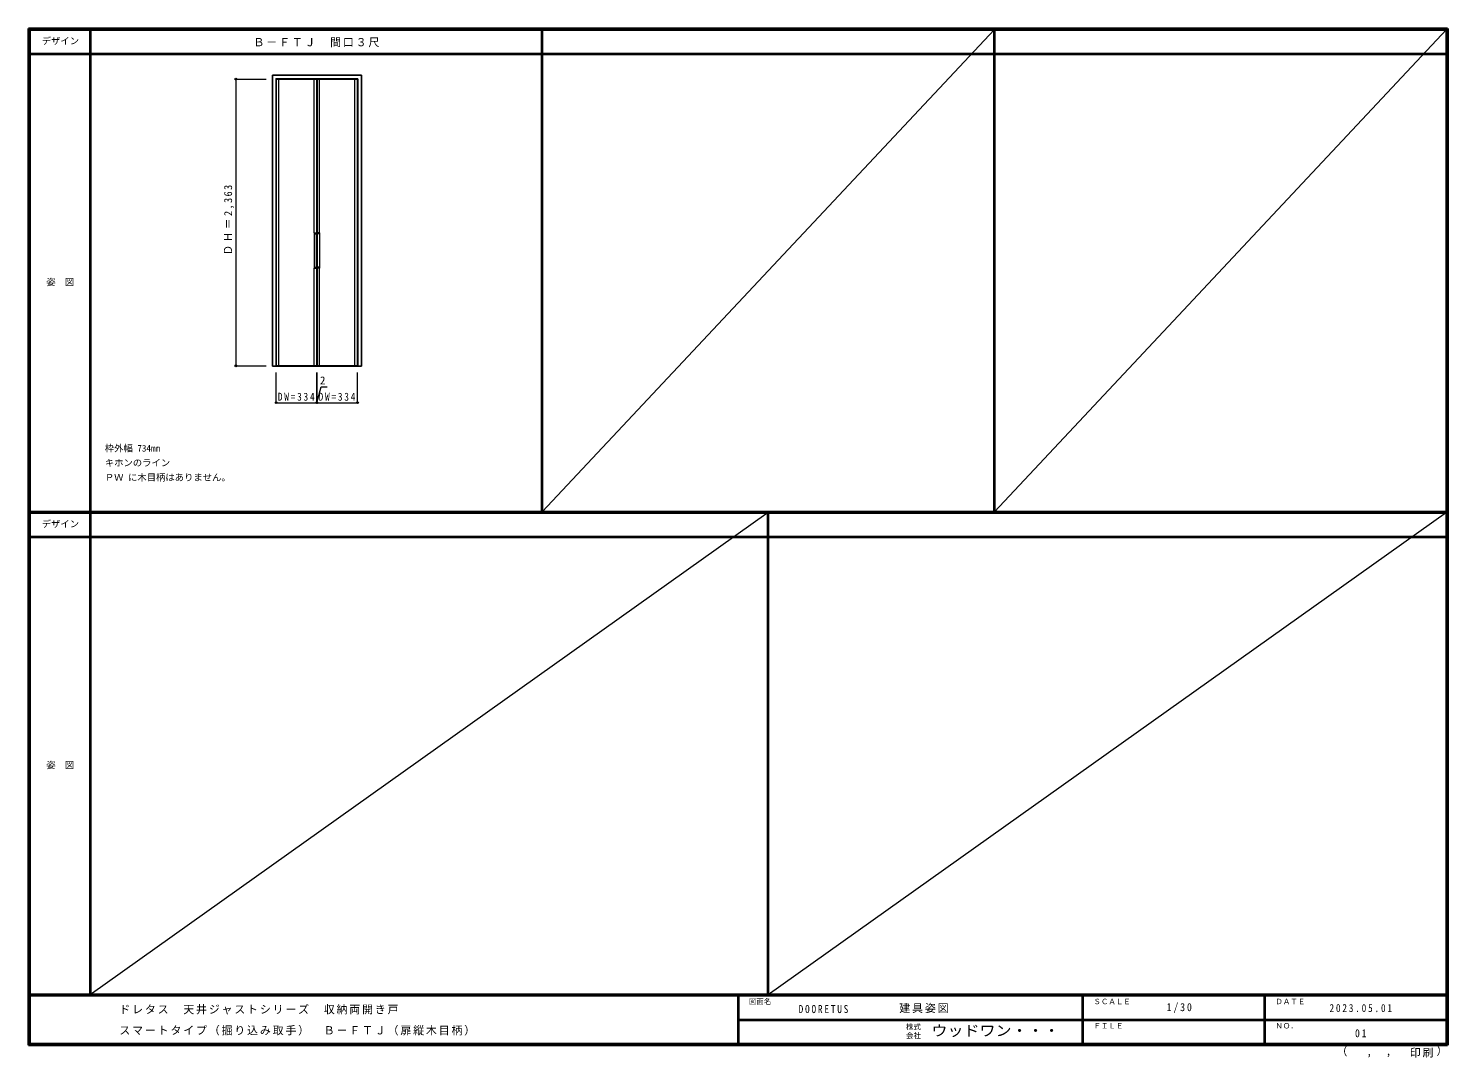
# Model space of a CAD drawing. Units: millimetres, scale not verified. Extents: x -6000 to 5700, y -4307 to 4175.
import ezdxf
from ezdxf.enums import TextEntityAlignment as Align

# ---------------------------------------------------------------- set-up
doc = ezdxf.new("R2010")
doc.units = ezdxf.units.MM
doc.header["$LTSCALE"] = 30
doc.header["$PDMODE"] = 32
doc.header["$PDSIZE"] = 15
for name, color, linetype, lineweight in [('0-2_扉', 3, 'Continuous', 25), ('0-3_仕上げ', 7, 'Continuous', 18), ('0-4_枠', 3, 'Continuous', 25), ('0-A_文字', 7, 'Continuous', 18), ('0-B_寸法', 4, 'Continuous', 9), ('0-F', 7, 'Continuous', 18), ('F-1_枠', 6, 'Continuous', 40)]:
    doc.layers.add(name, color=color, linetype=linetype, lineweight=lineweight)
doc.layers.add('F-A_文字', color=7, linetype='Continuous')
doc.styles.add('ＭＳ ゴシック', font='')
doc.styles.get('ＭＳ ゴシック').set_extended_font_data('MS Gothic')

msp = doc.modelspace()

# ---------------------------------------------------------------- linework, layer by layer
at = {"layer": '0-2_扉'}
for p, q in [((-3956.67, 1394.5), (-3956.67, 3757.5)), ((-3620.67, 3757.5), (-3286.67, 3757.5)), ((-3620.67, 1394.5), (-3620.67, 3757.5)), ((-3286.67, 1394.5), (-3286.67, 3757.5)), ((-3620.67, 1394.5), (-3286.67, 1394.5))]:
    msp.add_line(p, q, dxfattribs=at)
msp.add_lwpolyline([(-3956.67, 1394.5), (-3622.67, 1394.5), (-3622.67, 3757.5), (-3956.67, 3757.5)], dxfattribs=at)
at = {"layer": '0-3_仕上げ'}
for p, q in [((-3935.67, 1394.5), (-3935.67, 3757.5)), ((-3643.67, 2489.5), (-3643.67, 3757.5)), ((-3599.67, 2489.5), (-3599.67, 3757.5)), ((-3307.67, 1394.5), (-3307.67, 3757.5)), ((-3643.67, 1394.5), (-3643.67, 2199.5)), ((-3599.67, 1394.5), (-3599.67, 2199.5))]:
    msp.add_line(p, q, dxfattribs=at)
at = {"layer": '0-4_枠'}
for p, q in [((-3988.67, 1390.5), (-3988.67, 3790.5)), ((-3988.67, 3790.5), (-3254.67, 3790.5)), ((-3284.67, 1390.5), (-3284.67, 3760.5)), ((-3254.67, 1390.5), (-3254.67, 3790.5)), ((-3988.67, 1390.5), (-3254.67, 1390.5))]:
    msp.add_line(p, q, dxfattribs=at)
msp.add_lwpolyline([(-3958.67, 1390.5), (-3958.67, 3760.5), (-3284.67, 3760.5)], dxfattribs=at)
at = {"layer": '0-A_文字'}
for p, q in [((-3644.17, 2486.5), (-3644.17, 2202.5)), ((-3641.17, 2489.5), (-3621.17, 2489.5)), ((-3641.17, 2478.5), (-3641.17, 2210.5)), ((-3638.17, 2481.5), (-3624.17, 2481.5)), ((-3624.47, 2489.5), (-3624.47, 2484.5)), ((-3621.17, 2484.5), (-3621.17, 2486)), ((-3621.17, 2484.5), (-3621.17, 2486)), ((-3600.17, 2489.5), (-3620.17, 2489.5)), ((-3620.17, 2484.5), (-3620.17, 2486)), ((-3620.17, 2484.5), (-3620.17, 2486)), ((-3603.17, 2481.5), (-3617.17, 2481.5)), ((-3616.87, 2489.5), (-3616.87, 2484.5)), ((-3600.17, 2478.5), (-3600.17, 2210.5)), ((-3597.17, 2202.5), (-3597.17, 2486.5)), ((-3641.17, 2199.5), (-3621.17, 2199.5)), ((-3638.17, 2207.5), (-3624.17, 2207.5)), ((-3624.47, 2199.5), (-3624.47, 2204.5)), ((-3621.17, 2204.5), (-3621.17, 2203)), ((-3621.17, 2204.5), (-3621.17, 2203)), ((-3621.17, 2204.5), (-3621.17, 2203)), ((-3620.17, 2204.5), (-3620.17, 2203)), ((-3620.17, 2204.5), (-3620.17, 2203)), ((-3620.17, 2204.5), (-3620.17, 2203)), ((-3600.17, 2199.5), (-3620.17, 2199.5)), ((-3603.17, 2207.5), (-3617.17, 2207.5)), ((-3616.87, 2199.5), (-3616.87, 2204.5))]:
    msp.add_line(p, q, dxfattribs=at)
for centre, start, end in [((-3641.17, 2486.5), 90, 180), ((-3638.17, 2478.5), 90, 180), ((-3624.17, 2484.5), 270, 0), ((-3617.17, 2484.5), 180, 270), ((-3603.17, 2478.5), 0, 90), ((-3600.17, 2486.5), 0, 90), ((-3641.17, 2202.5), 180, 270), ((-3638.17, 2210.5), 180, 270), ((-3624.17, 2204.5), 0, 90), ((-3617.17, 2204.5), 90, 180), ((-3603.17, 2210.5), 270, 0), ((-3600.17, 2202.5), 270, 0)]:
    msp.add_arc(centre, 3, start, end, dxfattribs=at)
at = {"layer": '0-B_寸法'}
for p, q in [((-4288.67, 3757.5), (-4038.67, 3757.5)), ((-4288.67, 3757.5), (-4288.67, 1394.5)), ((-4288.67, 1394.5), (-4038.67, 1394.5)), ((-3956.67, 1090.5), (-3956.67, 1340.5)), ((-3622.67, 1090.5), (-3622.67, 1340.5)), ((-3286.67, 1090.5), (-3286.67, 1340.5)), ((-3956.67, 1090.5), (-3622.67, 1090.5)), ((-3620.67, 1090.5), (-3286.67, 1090.5))]:
    msp.add_line(p, q, dxfattribs=at)
for points in [[(-3622.67, 1090.5), (-3620.67, 1090.5), (-3620.67, 1340.5)], [(-3621.67, 1090.5), (-3586.72, 1220.93), (-3535.93, 1220.93)]]:
    msp.add_lwpolyline(points, dxfattribs=at)
at = {"layer": '0-B_寸法', "color": 7}
for p in [(-4288.67, 3757.5), (-4288.67, 1394.5), (-3956.67, 1090.5), (-3622.67, 1090.5), (-3620.67, 1090.5), (-3286.67, 1090.5)]:
    msp.add_point(p, dxfattribs=at)
at = {"layer": '0-F'}
for p, q in [((1963.33, 4165), (-1763.33, 190.5)), ((5690, 4165), (1963.33, 190.5)), ((100, 184.5), (-5490, -3790)), ((5690, 184.5), (100, -3790))]:
    msp.add_line(p, q, dxfattribs=at)
at = {"layer": 'F-1_枠'}
for p, q in [((-6000, 4175), (5700, 4175)), ((-6000, 4175), (-6000, -4205)), ((-6000, 4170), (5700, 4170)), ((-6000, 4165), (5700, 4165)), ((-5995, 4175), (-5995, -4205)), ((-5990, 4175), (-5990, -4205)), ((-5490, 4175), (-5490, -3790)), ((-1763.33, 190.5), (-1763.33, 4175)), ((1963.33, 190.5), (1963.33, 4175)), ((5690, 4175), (5690, -4205)), ((5695, 4175), (5695, -4205)), ((5700, 4175), (5700, -4205)), ((-6000, 3965), (5700, 3965)), ((-6000, 190.5), (5700, 190.5)), ((-6000, 187.5), (5700, 187.5)), ((-6000, 184.5), (5700, 184.5)), ((100, -3790), (100, 184.5)), ((-6000, -15.5), (5700, -15.5)), ((5700, -3790), (-6000, -3790)), ((5700, -3795), (-6000, -3795)), ((-150, -3795), (-150, -4195)), ((2690, -3795), (2690, -4195)), ((4190, -3795), (4190, -4195)), ((-150, -3995), (5690, -3995.01)), ((5700, -4195), (-6000, -4195)), ((5700, -4200), (-6000, -4200)), ((5700, -4205), (-6000, -4205))]:
    msp.add_line(p, q, dxfattribs=at)

# ---------------------------------------------------------------- texts
at = {"layer": '0-A_文字', "style": 'ＭＳ ゴシック'}
for s, p in [('枠外幅 734mm', (-5370, 670.5)), ('キホンのライン', (-5370, 550.5)), ('ＰＷ に木目柄はありません。', (-5370, 430.5))]:
    msp.add_text(s, height=54.99, dxfattribs=at).set_placement(p, align=Align.BOTTOM_LEFT)
at = {"layer": '0-A_文字', "insert": (-4144.17, 4020), "char_height": 65.98, "attachment_point": 7, "style": 'ＭＳ ゴシック'}
msp.add_mtext('\\T1.17;Ｂ－ＦＴＪ\u3000間口３尺', dxfattribs=at)
at = {"layer": '0-B_寸法', "color": 7, "style": 'ＭＳ ゴシック'}
msp.add_text('2', height=65.98, dxfattribs=at).set_placement((-3596.47, 1220.93), align=Align.BOTTOM_LEFT)
at = {"layer": '0-B_寸法', "color": 7, "insert": (-4303.67, 2305.5), "char_height": 65.98, "attachment_point": 7, "rotation": 90, "style": 'ＭＳ ゴシック'}
msp.add_mtext('\\T1.26;\\W0.95;ＤＨ＝2,363', dxfattribs=at)
at = {"layer": '0-B_寸法', "color": 7, "char_height": 65.98, "attachment_point": 7, "style": 'ＭＳ ゴシック'}
for insert in [(-3943.42, 1105.5), (-3607.42, 1105.5)]:
    msp.add_mtext('\\T1.39;\\W0.85;DW=334', dxfattribs=dict(at, insert=insert))
at = {"layer": 'F-A_文字', "style": 'ＭＳ ゴシック'}
for s, height, p in [('デザイン', 54.99, (-5890, 4027.5)), ('姿\u3000図', 54.99, (-5852.5, 2040.25)), ('デザイン', 54.99, (-5890, 47)), ('姿\u3000図', 54.99, (-5852.5, -1940.25)), ('図面名', 43.99, (-60, -3880)), ('ＳＣＡＬＥ', 43.99, (2780, -3880)), ('ＤＡＴＥ', 43.99, (4280, -3880)), ('株式', 43.99, (1235, -4089)), ('ＦＩＬＥ', 43.99, (2780, -4080)), ('ＮＯ．', 43.99, (4280, -4080)), ('会社', 43.99, (1235, -4161)), ('（', 65.98, (4784.03, -4308.31)), ('）', 65.98, (5608.4, -4304.13)), (',', 65.98, (5031.28, -4308.31)), (',', 65.98, (5190.2, -4305.53))]:
    msp.add_text(s, height=height, dxfattribs=at).set_placement(p, align=Align.BOTTOM_LEFT)
at = {"layer": 'F-A_文字', "style": 'ＭＳ ゴシック', "width": 1.1}
msp.add_text('ウッドワン・・・', height=87.98, dxfattribs=at).set_placement((1445, -4155), align=Align.BOTTOM_LEFT)
at = {"layer": 'F-A_文字', "char_height": 65.98, "attachment_point": 7, "style": 'ＭＳ ゴシック'}
for s, insert in [('\\T1.17;建具姿図', (1180.42, -3940)), ('\\T1.38;\\W0.9;1/30', (3383.75, -3940)), ('\\T1.17;ドレタス\u3000天井ジャストシリーズ\u3000収納両開き戸', (-5249.7, -3951.22)), ('\\T1.39;\\W0.85;DOORETUS', (350, -3940.79)), ('\\T1.39;\\W0.85;2023.05.01', (4726.25, -3932.5)), ('\\T1.17;スマートタイプ（掘り込み取手）\u3000Ｂ－ＦＴＪ（扉縦木目柄）', (-5249.7, -4124.55)), ('\\T1.36;\\W0.9;01', (4936.25, -4140)), ('\\T1.17;印刷', (5388.15, -4306.92))]:
    msp.add_mtext(s, dxfattribs=dict(at, insert=insert))

doc.saveas('drawing.dxf')
